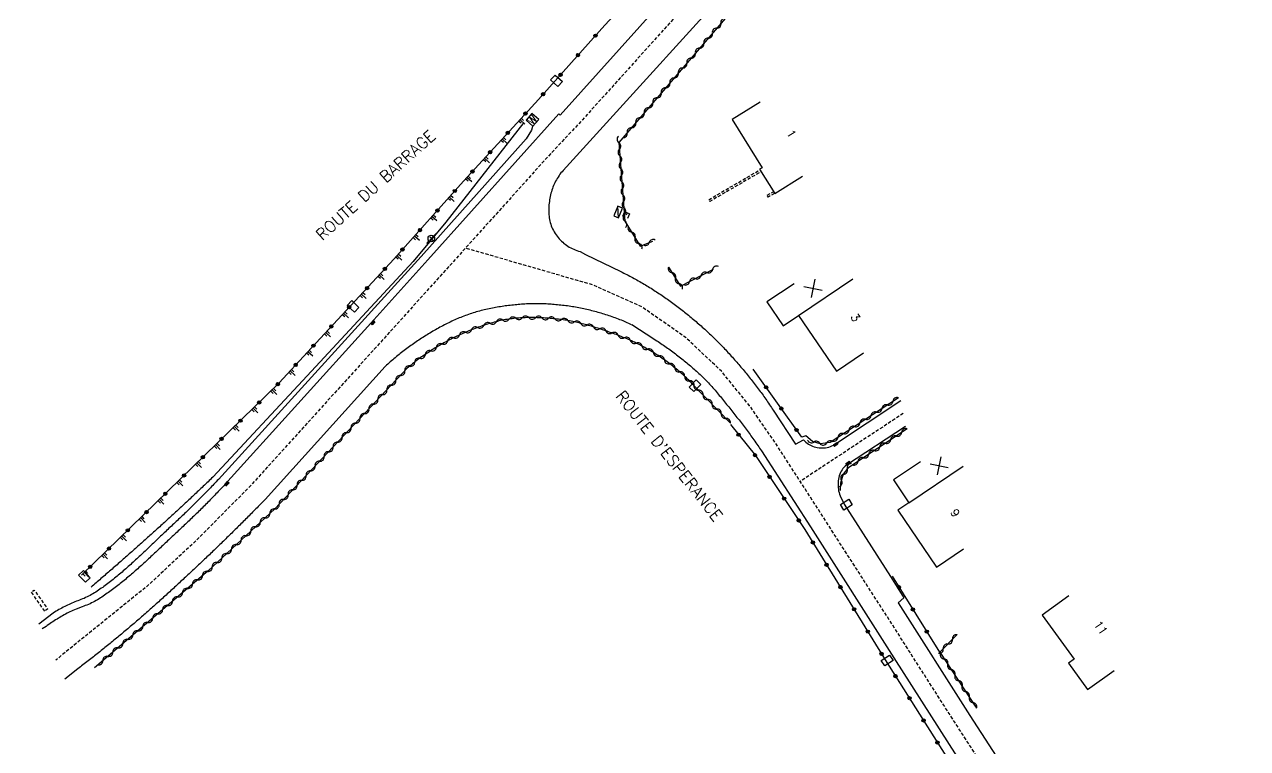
# Model space of a CAD drawing. Header units: millimetres. Extents: x 269999 to 271000, y 126004 to 126739.
# Drawn here: x 270384.5 to 270571.2, y 126375.7 to 126486.3 of the extents above; entities that cross this region are included whole.
import ezdxf
from ezdxf.enums import TextEntityAlignment as Align

# ---------------------------------------------------------------- set-up
doc = ezdxf.new("R2010")
doc.units = ezdxf.units.MM
doc.linetypes.add('DASHED', pattern=[0.75, 0.5, -0.25])
doc.layers.get('0').update_dxf_attribs({"linetype": 'CONTINUOUS'})
for name, color, linetype in [('W0001', 6, 'DASHED'), ('W0008', 7, 'CONTINUOUS'), ('W0017', 7, 'CONTINUOUS'), ('W0100', 7, 'CONTINUOUS'), ('W0112', 1, 'DASHED'), ('W0211', 2, 'CONTINUOUS'), ('W0310', 3, 'CONTINUOUS'), ('W0322', 7, 'CONTINUOUS'), ('W0400', 7, 'CONTINUOUS'), ('W0430', 7, 'CONTINUOUS'), ('W0454', 7, 'CONTINUOUS'), ('W0984', 7, 'CONTINUOUS'), ('W0989', 7, 'CONTINUOUS'), ('W0991', 7, 'CONTINUOUS'), ('W1102', 7, 'CONTINUOUS'), ('W1471', 7, 'CONTINUOUS')]:
    doc.layers.add(name, color=color, linetype=linetype)
doc.styles.get("Standard").update_dxf_attribs({"font": 'romans.shx', "width": 0.85})

# ---------------------------------------------------------------- blocks, each defined once
blk = doc.blocks.new('T430')
at = {"flags": 128}
for points in [[(-0.4, 2.1), (0.4, 2.1)], [(-0.4, 2.1), (-0.4, 1.3)], [(0.8, 0.8), (-0.8, 0.8)], [(-0.8, 0.8), (-0.8, 0)], [(0.8, 0.8), (-0.8, 0)], [(-0.8, 0), (0.8, 0)], [(-0.4, 1.7), (0, 1.7)], [(-0.4, 1.3), (0.4, 1.3)], [(0.8, 0), (0.8, 0.8)]]:
    blk.add_lwpolyline(points, dxfattribs=at)
blk = doc.blocks.new('T454')
for p, q in [((-0.25, 0.25), (0.25, -0.25)), ((-0.25, -0.25), (0.25, 0.25)), ((0.75, 0.75), (0.375, 0.375)), ((-0.375, -0.375), (-0.75, -0.75))]:
    blk.add_line(p, q)
blk.add_ellipse((0, 0), major_axis=(0.354, 0.354), ratio=1, start_param=5.497787143782138, end_param=11.78097245096172)
blk = doc.blocks.new('T400')
for p, q in [((-0.15, 0.3), (0.15, 0.3)), ((-0.15, -0.25), (-0.15, 0.3)), ((-0.15, 0.15), (0.15, 0.15)), ((-0.15, 0), (0.15, 0)), ((0.15, 0.3), (0.15, -0.25)), ((-0.15, -0.15), (0.15, -0.15)), ((-0.15, -0.25), (-0.15, -0.3)), ((-0.15, -0.3), (0.15, -0.3)), ((0.15, -0.3), (0.15, -0.25))]:
    blk.add_line(p, q)
blk = doc.blocks.new('t322o')
at = {"color": 0, "linetype": 'Continuous'}
for radius in [0.25, 0.15]:
    blk.add_circle((0, 0), radius, dxfattribs=at)
blk = doc.blocks.new('t310o')
at = {"color": 0, "linetype": 'Continuous'}
for centre, start, end in [((-0.5, 0.38), 216.8699, 323.1304), ((0.5, -0.37), 36.8699, 143.1303)]:
    blk.add_arc(centre, 0.625, start, end, dxfattribs=at)
blk = doc.blocks.new('t991o')
at = {"color": 0, "linetype": 'Continuous'}
for p, q in [((-1, 1), (1, -1)), ((-1, -1), (1, 1))]:
    blk.add_line(p, q, dxfattribs=at)
blk = doc.blocks.new('t211o')
at = {"color": 0, "linetype": 'Continuous'}
for p, q in [((-0.29, 0.5), (-0.29, 0)), ((0, 1), (0, 0)), ((0.29, 0.5), (0.29, 0))]:
    blk.add_line(p, q, dxfattribs=at)
blk = doc.blocks.new('T1471')
at = {"color": 0, "linetype": 'Continuous', "flags": 128}
blk.add_lwpolyline([(-0.75, -0.5), (-0.75, 0.5), (0.75, 0.5), (0.75, -0.5), (-0.75, -0.5)], dxfattribs=at)

msp = doc.modelspace()

# ---------------------------------------------------------------- linework, layer by layer
at = {"layer": 'W0001', "flags": 128}
for points in [[(270232.47, 126482.4), (270237.34, 126483.19), (270244.36, 126483.93), (270251.01, 126484.7), (270257.09, 126485.23), (270274.39, 126486.17), (270284.24, 126486.59), (270289.52, 126486.29), (270292.92, 126485.57), (270296.86, 126484.28), (270299.42, 126487.5), (270302.2, 126489.03), (270305.34, 126489.86), (270319.63, 126492.59), (270323.59, 126493.46), (270328.91, 126494.7), (270336.22, 126496.57), (270345.96, 126499.18), (270357.75, 126502.57), (270368.32, 126505.93), (270382.14, 126510.67), (270394.92, 126515.35), (270422.14, 126525.9), (270456.28, 126539.56), (270478.87, 126549.44), (270500.75, 126559.37), (270513.87, 126565.15), (270519.91, 126567.32), (270525.81, 126569.09), (270529.91, 126570.13), (270544.43, 126573.03), (270550.17, 126573.26), (270560.21, 126574.23), (270553.85, 126565.58), (270549.59, 126559.87), (270540.84, 126550.27), (270517.1, 126524.35), (270486.36, 126490.28), (270469.68, 126471.76), (270464.44, 126466.17), (270437.91, 126436.72), (270418.99, 126415.83), (270410.42, 126407.19), (270403.19, 126400.48), (270403.19, 126400.48), (270389.29, 126389.23)], [(270571.21, 126323.99), (270566.12, 126326.91), (270560.71, 126331.65), (270557.92, 126334.43), (270545.05, 126351.12), (270537.67, 126362.42), (270522.72, 126385.65), (270516.19, 126395.91), (270499.29, 126422.19), (270495.21, 126428.09), (270490.89, 126433.38), (270485.5, 126438.47), (270478.81, 126443.16), (270471.28, 126446.54), (270451.82, 126452.17)], [(270518.65, 126426.91), (270502.93, 126416.53)]]:
    msp.add_lwpolyline(points, dxfattribs=at)
at = {"layer": 'W0008', "flags": 128}
for points in [[(270497.73, 126498.21), (270466.73, 126464.05), (270466.57, 126463.85), (270466.41, 126463.65), (270466.26, 126463.45), (270466.12, 126463.24), (270465.98, 126463.03), (270465.85, 126462.82), (270465.72, 126462.61), (270465.6, 126462.39), (270465.49, 126462.17), (270465.38, 126461.95), (270465.29, 126461.72), (270465.19, 126461.49), (270465.1, 126461.26), (270465.02, 126461.03), (270464.95, 126460.79), (270464.88, 126460.55), (270464.82, 126460.31), (270464.77, 126460.06), (270464.72, 126459.82), (270464.67, 126459.56), (270464.64, 126459.31), (270464.61, 126459.05), (270464.58, 126458.8), (270464.56, 126458.54), (270464.55, 126458.29), (270464.54, 126458.04), (270464.54, 126457.78), (270464.55, 126457.53), (270464.57, 126457.28), (270464.59, 126457.04), (270464.62, 126456.79), (270464.66, 126456.54), (270464.72, 126456.3), (270464.78, 126456.06), (270464.85, 126455.82), (270464.93, 126455.58), (270465.03, 126455.34), (270465.13, 126455.11), (270465.25, 126454.87), (270465.38, 126454.64), (270465.52, 126454.42), (270465.67, 126454.2), (270465.82, 126453.99), (270465.98, 126453.79), (270466.15, 126453.6), (270466.32, 126453.41), (270466.49, 126453.23), (270466.68, 126453.06), (270466.87, 126452.9), (270467.06, 126452.75), (270467.26, 126452.6), (270467.47, 126452.46), (270467.68, 126452.33), (270467.9, 126452.21), (270468.12, 126452.09), (270468.35, 126451.99), (270468.59, 126451.89), (270468.83, 126451.8), (270469.08, 126451.71), (270469.34, 126451.64), (270470.18, 126451.22), (270475.55, 126448.59), (270475.77, 126448.48), (270476, 126448.37), (270476.22, 126448.25), (270476.45, 126448.14), (270476.67, 126448.02), (270476.9, 126447.91), (270477.12, 126447.79), (270477.34, 126447.67), (270477.56, 126447.55), (270477.78, 126447.43), (270478, 126447.31), (270478.22, 126447.19), (270478.44, 126447.06), (270478.66, 126446.94), (270478.88, 126446.81), (270479.09, 126446.68), (270479.31, 126446.55), (270479.52, 126446.42), (270479.74, 126446.29), (270479.95, 126446.16), (270480.17, 126446.03), (270480.38, 126445.89), (270480.59, 126445.76), (270480.8, 126445.62), (270481.01, 126445.49), (270481.22, 126445.35), (270481.43, 126445.21), (270481.64, 126445.07), (270481.85, 126444.93), (270482.06, 126444.78), (270482.26, 126444.64), (270482.47, 126444.49), (270482.67, 126444.35), (270482.88, 126444.2), (270483.08, 126444.05), (270483.29, 126443.9), (270483.49, 126443.76), (270483.69, 126443.61), (270483.89, 126443.45), (270484.09, 126443.3), (270484.29, 126443.15), (270484.49, 126443), (270484.69, 126442.85), (270484.89, 126442.69), (270485.09, 126442.54), (270485.29, 126442.38), (270485.48, 126442.23), (270485.68, 126442.07), (270485.87, 126441.91), (270486.07, 126441.75), (270486.26, 126441.59), (270486.46, 126441.43), (270486.65, 126441.27), (270486.84, 126441.11), (270487.03, 126440.95), (270487.22, 126440.78), (270487.41, 126440.62), (270487.6, 126440.45), (270487.79, 126440.29), (270487.98, 126440.12), (270488.16, 126439.95), (270488.35, 126439.79), (270488.54, 126439.62), (270488.72, 126439.45), (270488.9, 126439.27), (270489.09, 126439.1), (270489.27, 126438.93), (270489.45, 126438.76), (270489.63, 126438.58), (270489.81, 126438.41), (270489.99, 126438.23), (270490.17, 126438.05), (270490.35, 126437.87), (270490.53, 126437.69), (270490.7, 126437.51), (270490.88, 126437.33), (270491.05, 126437.15), (270491.22, 126436.97), (270491.39, 126436.79), (270491.56, 126436.61), (270491.73, 126436.43), (270491.9, 126436.24), (270492.07, 126436.06), (270492.24, 126435.88), (270492.41, 126435.69), (270492.57, 126435.51), (270492.74, 126435.32), (270492.91, 126435.13), (270493.07, 126434.95), (270493.23, 126434.76), (270493.4, 126434.57), (270493.56, 126434.38), (270493.72, 126434.19), (270493.88, 126434), (270494.04, 126433.81), (270494.2, 126433.62), (270494.36, 126433.43), (270494.52, 126433.24), (270494.68, 126433.05), (270494.83, 126432.85), (270494.99, 126432.66), (270495.15, 126432.47), (270495.3, 126432.27), (270495.46, 126432.08), (270495.61, 126431.88), (270495.76, 126431.68), (270495.91, 126431.49), (270496.06, 126431.29), (270496.21, 126431.09), (270496.36, 126430.89), (270496.51, 126430.69), (270496.66, 126430.49), (270496.81, 126430.29), (270496.96, 126430.09), (270497.1, 126429.89), (270497.25, 126429.69), (270497.39, 126429.48), (270497.54, 126429.28), (270497.68, 126429.08), (270497.82, 126428.87), (270497.96, 126428.67), (270498.11, 126428.46), (270498.25, 126428.25), (270498.39, 126428.05), (270498.53, 126427.84), (270498.66, 126427.63), (270498.8, 126427.42), (270502.19, 126422.22), (270503.45, 126422.88), (270503.62, 126422.7), (270503.81, 126422.53), (270504, 126422.38), (270504.19, 126422.24), (270504.4, 126422.11), (270504.61, 126422), (270504.83, 126421.91), (270505.06, 126421.82), (270505.3, 126421.76), (270505.54, 126421.7), (270505.8, 126421.66), (270506.06, 126421.64), (270506.31, 126421.64), (270506.56, 126421.65), (270506.81, 126421.68), (270507.06, 126421.72), (270507.3, 126421.78), (270507.54, 126421.86), (270507.78, 126421.96), (270508.02, 126422.07), (270518.3, 126428.89)], [(270477.19, 126440.43), (270476.12, 126440.95), (270475.88, 126441.05), (270475.65, 126441.14), (270475.41, 126441.24), (270475.18, 126441.33), (270474.94, 126441.42), (270474.7, 126441.5), (270474.47, 126441.59), (270474.23, 126441.67), (270473.99, 126441.76), (270473.75, 126441.84), (270473.51, 126441.92), (270473.27, 126441.99), (270473.03, 126442.07), (270472.79, 126442.14), (270472.55, 126442.22), (270472.31, 126442.29), (270472.07, 126442.35), (270471.83, 126442.42), (270471.58, 126442.49), (270471.34, 126442.55), (270471.1, 126442.61), (270470.85, 126442.67), (270470.61, 126442.73), (270470.37, 126442.79), (270470.12, 126442.84), (270469.88, 126442.89), (270469.63, 126442.95), (270469.39, 126443), (270469.14, 126443.04), (270468.89, 126443.09), (270468.64, 126443.13), (270468.4, 126443.18), (270468.15, 126443.22), (270467.9, 126443.26), (270467.65, 126443.3), (270467.4, 126443.33), (270467.15, 126443.37), (270466.9, 126443.4), (270466.65, 126443.43), (270466.4, 126443.46), (270466.15, 126443.48), (270465.9, 126443.51), (270465.65, 126443.53), (270465.39, 126443.56), (270465.14, 126443.58), (270464.89, 126443.6), (270464.64, 126443.61), (270464.39, 126443.63), (270464.14, 126443.64), (270463.88, 126443.65), (270463.63, 126443.66), (270463.38, 126443.66), (270463.13, 126443.67), (270462.88, 126443.67), (270462.63, 126443.67), (270462.38, 126443.67), (270462.13, 126443.67), (270461.88, 126443.66), (270461.64, 126443.66), (270461.39, 126443.65), (270461.14, 126443.64), (270460.89, 126443.62), (270460.64, 126443.61), (270460.39, 126443.59), (270460.14, 126443.57), (270459.89, 126443.55), (270459.65, 126443.53), (270459.4, 126443.51), (270459.15, 126443.48), (270458.9, 126443.46), (270458.66, 126443.43), (270458.41, 126443.4), (270458.16, 126443.37), (270457.91, 126443.33), (270457.67, 126443.3), (270457.42, 126443.26), (270457.17, 126443.22), (270456.93, 126443.18), (270456.68, 126443.14), (270456.43, 126443.09), (270456.19, 126443.05), (270455.94, 126443), (270455.7, 126442.95), (270455.45, 126442.9), (270455.2, 126442.85), (270454.96, 126442.79), (270454.71, 126442.74), (270454.47, 126442.68), (270454.22, 126442.62), (270453.98, 126442.56), (270453.73, 126442.49), (270453.49, 126442.42), (270453.25, 126442.35), (270453.01, 126442.28), (270452.77, 126442.2), (270452.53, 126442.12), (270452.29, 126442.04), (270452.05, 126441.95), (270451.82, 126441.87), (270451.58, 126441.78), (270451.35, 126441.69), (270451.12, 126441.59), (270450.88, 126441.5), (270450.65, 126441.4), (270450.42, 126441.3), (270450.19, 126441.2), (270449.96, 126441.1), (270449.74, 126440.99), (270449.51, 126440.88), (270449.28, 126440.77), (270449.06, 126440.66), (270448.83, 126440.55), (270448.61, 126440.43), (270448.38, 126440.31), (270448.16, 126440.19), (270447.94, 126440.07), (270447.72, 126439.95), (270447.5, 126439.83), (270447.28, 126439.71), (270447.06, 126439.58), (270446.84, 126439.46), (270446.63, 126439.33), (270446.41, 126439.2), (270446.2, 126439.07), (270445.98, 126438.94), (270445.77, 126438.81), (270445.56, 126438.67), (270445.35, 126438.54), (270445.14, 126438.4), (270444.93, 126438.27), (270444.72, 126438.13), (270444.51, 126437.99), (270444.31, 126437.85), (270444.1, 126437.71), (270443.9, 126437.56), (270443.69, 126437.42), (270443.49, 126437.27), (270443.29, 126437.13), (270443.08, 126436.98), (270442.88, 126436.83), (270442.68, 126436.68), (270442.48, 126436.53), (270442.29, 126436.38), (270442.09, 126436.22), (270441.89, 126436.07), (270441.7, 126435.91), (270441.5, 126435.75), (270441.31, 126435.59), (270441.12, 126435.43), (270440.92, 126435.27), (270440.73, 126435.11), (270440.54, 126434.95), (270440.35, 126434.78), (270440.16, 126434.62), (270439.98, 126434.45), (270439.79, 126434.28), (270439.6, 126434.11), (270421.25, 126413.77), (270421.08, 126413.59), (270420.9, 126413.42), (270420.73, 126413.24), (270420.55, 126413.06), (270420.38, 126412.88), (270420.21, 126412.7), (270420.03, 126412.52), (270419.86, 126412.35), (270419.68, 126412.17), (270419.5, 126411.99), (270419.33, 126411.81), (270419.15, 126411.63), (270418.98, 126411.46), (270418.8, 126411.28), (270418.63, 126411.1), (270418.45, 126410.93), (270418.27, 126410.75), (270418.1, 126410.57), (270417.92, 126410.4), (270417.74, 126410.22), (270417.57, 126410.04), (270417.39, 126409.87), (270417.21, 126409.69), (270417.04, 126409.52), (270416.86, 126409.34), (270416.68, 126409.17), (270416.5, 126408.99), (270416.33, 126408.82), (270416.15, 126408.64), (270415.97, 126408.47), (270415.79, 126408.29), (270415.61, 126408.12), (270415.43, 126407.94), (270415.26, 126407.77), (270415.08, 126407.59), (270414.9, 126407.42), (270414.72, 126407.24), (270414.54, 126407.07), (270414.36, 126406.9), (270414.18, 126406.72), (270414, 126406.55), (270413.82, 126406.38), (270413.64, 126406.2), (270413.46, 126406.03), (270413.28, 126405.86), (270413.1, 126405.69), (270412.92, 126405.51), (270412.74, 126405.34), (270412.56, 126405.17), (270412.38, 126405), (270412.2, 126404.82), (270412.02, 126404.65), (270411.84, 126404.48), (270411.65, 126404.31), (270411.47, 126404.14), (270411.29, 126403.96), (270411.11, 126403.79), (270410.92, 126403.62), (270410.74, 126403.45), (270410.56, 126403.27), (270410.37, 126403.1), (270410.19, 126402.93), (270410.01, 126402.76), (270409.82, 126402.59), (270409.64, 126402.41), (270409.46, 126402.24), (270409.27, 126402.07), (270409.09, 126401.9), (270408.91, 126401.73), (270408.72, 126401.56), (270408.54, 126401.39), (270408.35, 126401.22), (270408.17, 126401.04), (270407.99, 126400.87), (270407.8, 126400.7), (270407.62, 126400.53), (270407.43, 126400.36), (270407.25, 126400.19), (270407.06, 126400.02), (270406.88, 126399.85), (270406.69, 126399.68), (270406.51, 126399.51), (270406.32, 126399.34), (270406.13, 126399.17), (270405.95, 126399), (270405.76, 126398.84), (270405.58, 126398.67), (270405.39, 126398.5), (270405.2, 126398.33), (270405.02, 126398.16), (270404.83, 126397.99), (270404.64, 126397.83), (270404.46, 126397.66), (270404.27, 126397.49), (270404.08, 126397.32), (270403.89, 126397.16), (270403.71, 126396.99), (270403.52, 126396.82), (270403.33, 126396.66), (270403.14, 126396.49), (270402.95, 126396.32), (270402.76, 126396.16), (270402.57, 126395.99), (270402.38, 126395.83), (270402.19, 126395.66), (270402.01, 126395.5), (270401.82, 126395.33), (270401.62, 126395.17), (270401.43, 126395), (270401.24, 126394.84), (270401.05, 126394.68), (270400.86, 126394.51), (270400.67, 126394.35), (270400.48, 126394.19), (270400.29, 126394.03), (270400.1, 126393.86), (270399.9, 126393.7), (270399.71, 126393.54), (270399.52, 126393.38), (270399.33, 126393.22), (270399.13, 126393.06), (270398.94, 126392.9), (270398.75, 126392.74), (270398.55, 126392.58), (270398.36, 126392.42), (270398.17, 126392.26), (270397.97, 126392.1), (270397.78, 126391.94), (270397.58, 126391.78), (270397.39, 126391.62), (270397.19, 126391.46), (270397, 126391.31), (270396.8, 126391.15), (270396.61, 126390.99), (270396.41, 126390.83), (270396.22, 126390.68), (270396.02, 126390.52), (270395.82, 126390.36), (270395.63, 126390.21), (270395.43, 126390.05), (270395.23, 126389.9), (270395.04, 126389.74), (270394.84, 126389.59), (270394.64, 126389.43), (270394.44, 126389.28), (270394.25, 126389.12), (270394.05, 126388.97), (270393.85, 126388.81), (270393.65, 126388.66), (270393.45, 126388.51), (270393.25, 126388.35), (270393.05, 126388.2), (270392.85, 126388.05), (270392.65, 126387.9), (270392.65, 126387.9), (270392.65, 126387.9), (270392.65, 126387.9), (270392.65, 126387.9), (270392.65, 126387.9), (270392.65, 126387.9), (270392.65, 126387.9), (270392.65, 126387.9), (270392.65, 126387.9), (270390.66, 126386.3)], [(270477.25, 126440.48), (270480.6, 126438.29), (270480.81, 126438.15), (270481.02, 126438.02), (270481.23, 126437.89), (270481.44, 126437.75), (270481.64, 126437.61), (270481.85, 126437.47), (270482.06, 126437.33), (270482.26, 126437.19), (270482.46, 126437.05), (270482.67, 126436.91), (270482.87, 126436.77), (270483.07, 126436.62), (270483.27, 126436.48), (270483.47, 126436.33), (270483.67, 126436.18), (270483.87, 126436.03), (270484.06, 126435.88), (270484.26, 126435.73), (270484.46, 126435.58), (270484.65, 126435.43), (270484.84, 126435.27), (270485.04, 126435.12), (270485.23, 126434.96), (270485.42, 126434.81), (270485.61, 126434.65), (270485.8, 126434.49), (270485.99, 126434.33), (270486.18, 126434.17), (270486.37, 126434), (270486.55, 126433.84), (270486.74, 126433.68), (270486.92, 126433.51), (270487.11, 126433.35), (270487.29, 126433.18), (270487.47, 126433.01), (270487.66, 126432.84), (270487.84, 126432.67), (270488.02, 126432.49), (270488.2, 126432.32), (270488.38, 126432.14), (270488.56, 126431.95), (270488.74, 126431.77), (270488.91, 126431.59), (270489.08, 126431.4), (270489.25, 126431.22), (270489.42, 126431.03), (270489.59, 126430.84), (270489.76, 126430.65), (270489.93, 126430.46), (270490.09, 126430.26), (270490.25, 126430.07), (270490.42, 126429.88), (270490.58, 126429.68), (270490.74, 126429.49), (270490.9, 126429.29), (270491.06, 126429.09), (270491.22, 126428.9), (270491.38, 126428.7), (270491.54, 126428.5), (270491.7, 126428.3), (270491.85, 126428.11), (270492.01, 126427.91), (270492.17, 126427.71), (270492.33, 126427.51), (270492.49, 126427.31), (270492.64, 126427.12), (270492.8, 126426.92), (270492.96, 126426.72), (270493.12, 126426.52), (270493.27, 126426.32), (270493.43, 126426.12), (270493.59, 126425.92), (270493.74, 126425.72), (270493.9, 126425.52), (270494.05, 126425.31), (270494.2, 126425.11), (270494.36, 126424.91), (270494.51, 126424.71), (270494.66, 126424.5), (270494.81, 126424.3), (270494.96, 126424.1), (270495.12, 126423.89), (270495.27, 126423.69), (270495.41, 126423.48), (270495.56, 126423.28), (270495.71, 126423.07), (270495.86, 126422.86), (270496.01, 126422.66), (270496.15, 126422.45), (270496.3, 126422.24), (270496.44, 126422.03), (270496.59, 126421.82), (270496.73, 126421.62), (270496.88, 126421.41), (270497.02, 126421.2), (270504.49, 126409.61), (270517.21, 126389.57), (270543.35, 126348.57)], [(270519, 126424.93), (270509.98, 126419), (270509.79, 126418.84), (270509.61, 126418.66), (270509.45, 126418.48), (270509.31, 126418.29), (270509.18, 126418.08), (270509.07, 126417.87), (270508.97, 126417.64), (270508.89, 126417.4), (270508.83, 126417.14), (270508.77, 126416.89), (270508.73, 126416.63), (270508.71, 126416.38), (270508.7, 126416.12), (270508.7, 126415.87), (270508.72, 126415.61), (270508.75, 126415.36), (270508.79, 126415.1), (270508.85, 126414.85), (270508.92, 126414.6), (270509.01, 126414.35), (270509.62, 126413.04), (270516.71, 126402.02), (270518.76, 126398.75), (270517.89, 126397.96), (270528.84, 126380.78), (270535.16, 126370.93)]]:
    msp.add_lwpolyline(points, dxfattribs=at)
at = {"layer": 'W0008'}
msp.add_lwpolyline([(270487.44, 126496.11), (270466.31, 126472.5), (270466.07, 126472.67), (270446.09, 126450.4), (270437.4, 126440.69), (270415.12, 126416.07), (270414.95, 126415.88), (270414.78, 126415.7), (270414.61, 126415.52), (270414.43, 126415.34), (270414.26, 126415.15), (270414.09, 126414.97), (270413.91, 126414.79), (270413.74, 126414.61), (270413.57, 126414.43), (270413.39, 126414.25), (270413.22, 126414.07), (270413.04, 126413.89), (270412.86, 126413.71), (270412.69, 126413.53), (270412.51, 126413.35), (270412.34, 126413.17), (270412.16, 126412.99), (270411.98, 126412.81), (270411.8, 126412.63), (270411.63, 126412.46), (270411.45, 126412.28), (270411.27, 126412.1), (270411.09, 126411.93), (270410.91, 126411.75), (270410.73, 126411.57), (270410.55, 126411.4), (270410.37, 126411.22), (270410.19, 126411.05), (270410.01, 126410.87), (270409.83, 126410.7), (270409.65, 126410.53), (270409.47, 126410.35), (270409.29, 126410.18), (270409.1, 126410), (270408.92, 126409.83), (270408.74, 126409.66), (270408.56, 126409.49), (270408.37, 126409.32), (270408.19, 126409.14), (270408, 126408.97), (270407.82, 126408.8), (270407.64, 126408.63), (270407.45, 126408.46), (270407.27, 126408.29), (270407.09, 126408.12), (270406.91, 126407.95), (270406.73, 126407.78), (270406.55, 126407.61), (270406.37, 126407.44), (270406.18, 126407.27), (270406, 126407.1), (270405.82, 126406.93), (270405.64, 126406.75), (270405.46, 126406.58), (270405.28, 126406.41), (270405.1, 126406.24), (270404.92, 126406.07), (270404.74, 126405.9), (270404.56, 126405.73), (270404.37, 126405.55), (270404.19, 126405.38), (270404.01, 126405.21), (270403.83, 126405.04), (270403.65, 126404.87), (270403.47, 126404.7), (270403.28, 126404.53), (270403.1, 126404.36), (270402.92, 126404.2), (270402.73, 126404.03), (270402.55, 126403.86), (270402.37, 126403.69), (270402.18, 126403.52), (270402, 126403.36), (270401.81, 126403.19), (270401.62, 126403.03), (270401.44, 126402.86), (270401.25, 126402.7), (270401.06, 126402.53), (270400.88, 126402.37), (270400.69, 126402.21), (270400.5, 126402.05), (270400.31, 126401.89), (270400.12, 126401.73), (270399.93, 126401.57), (270399.73, 126401.41), (270399.54, 126401.25), (270399.35, 126401.09), (270399.15, 126400.94), (270398.96, 126400.78), (270398.76, 126400.63), (270398.56, 126400.48), (270398.37, 126400.33), (270398.17, 126400.17), (270397.97, 126400.03), (270397.77, 126399.88), (270397.57, 126399.73), (270397.36, 126399.58), (270397.16, 126399.44), (270396.96, 126399.29), (270396.75, 126399.15), (270396.54, 126399.01), (270396.33, 126398.87), (270396.13, 126398.73), (270395.91, 126398.59), (270395.68, 126398.45), (270395.46, 126398.32), (270395.23, 126398.2), (270395, 126398.08), (270394.77, 126397.96), (270394.53, 126397.85), (270394.3, 126397.74), (270394.06, 126397.64), (270393.81, 126397.55), (270393.57, 126397.46), (270393.32, 126397.37), (270392.39, 126397), (270392.16, 126396.91), (270391.92, 126396.81), (270391.69, 126396.71), (270391.47, 126396.6), (270391.24, 126396.49), (270391.02, 126396.38), (270390.79, 126396.26), (270390.57, 126396.14), (270390.35, 126396.02), (270390.14, 126395.89), (270389.92, 126395.76), (270389.7, 126395.63), (270389.49, 126395.5), (270389.27, 126395.37), (270389.06, 126395.24), (270388.85, 126395.1), (270388.64, 126394.96), (270388.43, 126394.82), (270388.22, 126394.68), (270388.01, 126394.54), (270388.01, 126394.54), (270387.81, 126394.39), (270387.23, 126393.99), (270387.23, 126393.99), (270387.23, 126393.99)], dxfattribs=at)
at = {"layer": 'W0017', "flags": 128}
msp.add_lwpolyline([(270462.07, 126470.74), (270461.93, 126470.2), (270461.09, 126468.87), (270445.05, 126450.9), (270414.12, 126416.83), (270413.95, 126416.65), (270413.77, 126416.46), (270413.6, 126416.28), (270413.43, 126416.1), (270413.25, 126415.92), (270413.07, 126415.73), (270412.9, 126415.55), (270412.72, 126415.37), (270412.55, 126415.19), (270412.37, 126415.01), (270412.19, 126414.83), (270412.02, 126414.65), (270411.84, 126414.47), (270411.66, 126414.29), (270411.48, 126414.11), (270411.3, 126413.93), (270411.13, 126413.75), (270410.95, 126413.57), (270410.77, 126413.4), (270410.59, 126413.22), (270410.41, 126413.04), (270410.23, 126412.86), (270410.05, 126412.69), (270409.87, 126412.51), (270409.69, 126412.33), (270409.51, 126412.16), (270409.33, 126411.98), (270409.15, 126411.8), (270408.96, 126411.63), (270408.78, 126411.45), (270408.6, 126411.28), (270408.42, 126411.1), (270408.23, 126410.93), (270408.05, 126410.75), (270407.87, 126410.58), (270407.69, 126410.41), (270407.5, 126410.23), (270407.32, 126410.06), (270407.13, 126409.89), (270406.95, 126409.71), (270406.76, 126409.54), (270406.58, 126409.37), (270406.4, 126409.2), (270406.21, 126409.02), (270406.03, 126408.85), (270405.85, 126408.68), (270405.67, 126408.51), (270405.49, 126408.33), (270405.3, 126408.16), (270405.12, 126407.99), (270404.94, 126407.81), (270404.76, 126407.64), (270404.58, 126407.46), (270404.4, 126407.29), (270404.21, 126407.12), (270404.03, 126406.94), (270403.85, 126406.77), (270403.67, 126406.59), (270403.49, 126406.42), (270403.31, 126406.25), (270403.13, 126406.07), (270402.94, 126405.9), (270402.76, 126405.73), (270402.58, 126405.55), (270402.4, 126405.38), (270402.21, 126405.21), (270402.03, 126405.04), (270401.85, 126404.87), (270401.66, 126404.7), (270401.48, 126404.53), (270401.29, 126404.36), (270401.11, 126404.19), (270400.92, 126404.02), (270400.74, 126403.85), (270400.55, 126403.68), (270400.36, 126403.51), (270400.17, 126403.35), (270399.99, 126403.18), (270399.8, 126403.02), (270399.61, 126402.85), (270399.42, 126402.69), (270399.22, 126402.53), (270399.03, 126402.36), (270398.84, 126402.2), (270398.65, 126402.04), (270398.45, 126401.88), (270398.26, 126401.73), (270398.06, 126401.57), (270397.86, 126401.41), (270397.66, 126401.26), (270397.47, 126401.1), (270397.27, 126400.95), (270397.06, 126400.8), (270396.86, 126400.65), (270396.66, 126400.5), (270396.46, 126400.35), (270396.25, 126400.21), (270396.04, 126400.06), (270395.84, 126399.92), (270395.63, 126399.77), (270395.41, 126399.63), (270395.2, 126399.5), (270394.98, 126399.36), (270394.76, 126399.24), (270394.54, 126399.12), (270394.31, 126399), (270394.09, 126398.89), (270393.86, 126398.78), (270393.62, 126398.67), (270393.39, 126398.58), (270393.15, 126398.48), (270392.91, 126398.39), (270392.68, 126398.31), (270392.45, 126398.22), (270392.23, 126398.12), (270392, 126398.03), (270391.77, 126397.93), (270391.55, 126397.83), (270391.33, 126397.73), (270391.11, 126397.63), (270390.89, 126397.52), (270390.67, 126397.41), (270390.45, 126397.3), (270390.23, 126397.19), (270390.01, 126397.07), (270389.79, 126396.94), (270389.56, 126396.82), (270389.34, 126396.69), (270389.12, 126396.55), (270388.89, 126396.42), (270388.89, 126396.42), (270388.89, 126396.42), (270388.89, 126396.42), (270388.89, 126396.42), (270388.89, 126396.42), (270388.89, 126396.42), (270388.89, 126396.42), (270388.89, 126396.42), (270386.71, 126394.72)], dxfattribs=at)
at = {"layer": 'W0100', "flags": 128}
for points in [[(270496.8, 126474.46), (270492.55, 126471.82), (270497.12, 126464.46), (270496.73, 126464.22), (270499.03, 126460.51), (270503.28, 126463.15)], [(270501.99, 126446.74), (270497.85, 126443.94), (270500.32, 126440.29), (270502.69, 126441.9), (270508.45, 126433.39), (270512.59, 126436.19)], [(270521.3, 126419.54), (270517.15, 126416.75), (270519.49, 126413.28), (270517.84, 126412.16), (270523.72, 126403.42), (270527.87, 126406.21)], [(270543.91, 126399.06), (270539.86, 126396.12), (270544.75, 126389.37), (270543.89, 126388.75), (270546.79, 126384.74), (270550.84, 126387.67)]]:
    msp.add_lwpolyline(points, dxfattribs=at)
msp.add_lwpolyline([(270462.11, 126470.81), (270463.01, 126471.82), (270461.98, 126472.72), (270461.09, 126471.7)], close=True, dxfattribs=at)
at = {"layer": 'W0112', "flags": 128}
for points in [[(270488.97, 126459.57), (270496.8, 126464.13), (270496.96, 126463.85), (270489.13, 126459.3)], [(270497.88, 126460.26), (270498.88, 126460.8), (270499.03, 126460.51), (270498.03, 126459.97)], [(270387.62, 126396.73), (270385.57, 126399.63), (270386, 126399.94), (270388.05, 126397.03)]]:
    msp.add_lwpolyline(points, close=True, dxfattribs=at)
at = {"layer": 'W0211', "flags": 128}
msp.add_lwpolyline([(270460.75, 126471.35), (270448.83, 126456.12), (270443.84, 126450.12), (270427.65, 126432.65), (270413.27, 126417.18), (270413.08, 126417.01), (270412.9, 126416.83), (270412.72, 126416.66), (270412.54, 126416.48), (270412.36, 126416.31), (270412.17, 126416.13), (270411.99, 126415.96), (270411.81, 126415.78), (270411.62, 126415.61), (270411.44, 126415.44), (270411.26, 126415.26), (270411.08, 126415.09), (270410.89, 126414.92), (270410.71, 126414.74), (270410.53, 126414.57), (270410.34, 126414.4), (270410.16, 126414.22), (270409.97, 126414.05), (270409.79, 126413.88), (270409.61, 126413.71), (270409.42, 126413.53), (270409.24, 126413.36), (270409.05, 126413.19), (270408.87, 126413.02), (270408.68, 126412.85), (270408.5, 126412.67), (270408.31, 126412.5), (270408.13, 126412.33), (270407.94, 126412.16), (270407.76, 126411.99), (270407.57, 126411.82), (270407.39, 126411.65), (270407.2, 126411.48), (270407.02, 126411.31), (270406.83, 126411.14), (270406.64, 126410.96), (270406.46, 126410.79), (270406.27, 126410.62), (270406.08, 126410.45), (270405.9, 126410.28), (270405.71, 126410.12), (270405.53, 126409.95), (270405.34, 126409.78), (270405.16, 126409.61), (270404.98, 126409.45), (270404.79, 126409.28), (270404.61, 126409.11), (270404.42, 126408.95), (270404.24, 126408.78), (270404.05, 126408.61), (270403.86, 126408.44), (270403.68, 126408.28), (270403.49, 126408.11), (270403.31, 126407.95), (270403.12, 126407.78), (270402.94, 126407.61), (270402.75, 126407.45), (270402.57, 126407.28), (270402.38, 126407.11), (270402.19, 126406.95), (270402.01, 126406.78), (270401.82, 126406.62), (270401.64, 126406.45), (270401.45, 126406.28), (270401.26, 126406.12), (270401.08, 126405.95), (270400.89, 126405.79), (270400.7, 126405.62), (270400.52, 126405.46), (270400.33, 126405.29), (270400.14, 126405.13), (270399.96, 126404.96), (270399.77, 126404.8), (270399.58, 126404.63), (270399.4, 126404.47), (270399.21, 126404.3), (270399.02, 126404.14), (270398.83, 126403.97), (270398.65, 126403.81), (270398.46, 126403.65), (270398.27, 126403.48), (270398.08, 126403.32), (270397.9, 126403.15), (270397.71, 126402.99), (270397.52, 126402.83), (270397.33, 126402.66), (270397.15, 126402.5), (270396.96, 126402.34), (270396.77, 126402.17), (270396.58, 126402.01), (270396.39, 126401.85), (270396.2, 126401.68), (270396.02, 126401.52), (270395.83, 126401.36), (270395.64, 126401.19), (270395.45, 126401.03), (270395.26, 126400.87), (270395.07, 126400.7), (270394.88, 126400.54), (270394.69, 126400.38)], dxfattribs=at)
at = {"layer": 'W0310', "flags": 128}
for points in [[(270507.47, 126505.17), (270499.14, 126496.25), (270475.25, 126468.32), (270476.17, 126456.31), (270478.5, 126452.46), (270480.44, 126453.25)], [(270482.82, 126449.28), (270484.66, 126446.34), (270489.71, 126448.98)], [(270492.27, 126425.44), (270486.46, 126431.45), (270486.28, 126431.63), (270486.1, 126431.81), (270485.92, 126431.99), (270485.73, 126432.17), (270485.55, 126432.34), (270485.37, 126432.52), (270485.18, 126432.69), (270484.99, 126432.86), (270484.8, 126433.03), (270484.61, 126433.2), (270484.42, 126433.37), (270484.23, 126433.53), (270484.03, 126433.69), (270483.84, 126433.85), (270483.64, 126434.01), (270483.44, 126434.17), (270483.24, 126434.33), (270483.04, 126434.48), (270482.84, 126434.64), (270482.64, 126434.79), (270482.43, 126434.94), (270482.23, 126435.09), (270482.02, 126435.23), (270481.81, 126435.38), (270481.6, 126435.52), (270481.39, 126435.66), (270481.18, 126435.8), (270480.96, 126435.94), (270480.75, 126436.08), (270480.53, 126436.21), (270480.31, 126436.34), (270480.1, 126436.48), (270479.88, 126436.6), (270479.66, 126436.73), (270479.44, 126436.85), (270479.22, 126436.98), (270479, 126437.1), (270478.77, 126437.21), (270478.55, 126437.33), (270478.33, 126437.44), (270478.1, 126437.56), (270477.88, 126437.67), (270477.65, 126437.78), (270477.42, 126437.88), (270477.19, 126437.99), (270476.96, 126438.09), (270476.73, 126438.2), (270476.5, 126438.3), (270476.27, 126438.39), (270476.04, 126438.49), (270475.81, 126438.59), (270475.58, 126438.68), (270475.34, 126438.78), (270475.11, 126438.87), (270474.87, 126438.96), (270474.64, 126439.05), (270474.4, 126439.13), (270474.16, 126439.22), (270473.93, 126439.3), (270473.69, 126439.39), (270473.45, 126439.47), (270473.21, 126439.55), (270472.97, 126439.63), (270472.73, 126439.71), (270472.5, 126439.79), (270472.26, 126439.87), (270472.03, 126439.94), (270471.79, 126440.01), (270471.55, 126440.09), (270471.32, 126440.16), (270471.08, 126440.23), (270470.84, 126440.3), (270470.61, 126440.37), (270470.37, 126440.43), (270470.13, 126440.5), (270469.89, 126440.56), (270469.65, 126440.62), (270469.41, 126440.68), (270469.17, 126440.74), (270468.93, 126440.8), (270468.69, 126440.85), (270468.45, 126440.9), (270468.21, 126440.95), (270467.97, 126441), (270467.73, 126441.05), (270467.48, 126441.1), (270467.24, 126441.14), (270467, 126441.18), (270466.75, 126441.22), (270466.51, 126441.25), (270466.26, 126441.29), (270466.02, 126441.32), (270465.77, 126441.34), (270465.52, 126441.37), (270465.28, 126441.39), (270465.03, 126441.41), (270464.77, 126441.43), (270464.52, 126441.45), (270464.26, 126441.47), (270464.01, 126441.48), (270463.76, 126441.5), (270463.5, 126441.51), (270463.25, 126441.52), (270462.99, 126441.53), (270462.74, 126441.54), (270462.49, 126441.55), (270462.23, 126441.55), (270461.98, 126441.55), (270461.73, 126441.55), (270461.47, 126441.55), (270461.22, 126441.55), (270460.97, 126441.54), (270460.72, 126441.53), (270460.46, 126441.52), (270460.21, 126441.51), (270459.96, 126441.49), (270459.71, 126441.47), (270459.46, 126441.45), (270459.2, 126441.42), (270458.95, 126441.39), (270458.7, 126441.36), (270458.45, 126441.33), (270458.2, 126441.29), (270457.95, 126441.25), (270457.7, 126441.2), (270457.45, 126441.15), (270457.2, 126441.1), (270456.95, 126441.04), (270456.7, 126440.98), (270456.45, 126440.92), (270456.2, 126440.85), (270455.96, 126440.78), (270455.71, 126440.71), (270455.47, 126440.64), (270455.22, 126440.56), (270454.98, 126440.48), (270454.74, 126440.41), (270454.5, 126440.33), (270454.26, 126440.24), (270454.02, 126440.16), (270453.78, 126440.08), (270453.54, 126439.99), (270453.31, 126439.9), (270453.07, 126439.81), (270452.84, 126439.72), (270452.6, 126439.63), (270452.37, 126439.53), (270452.14, 126439.44), (270451.9, 126439.34), (270451.67, 126439.24), (270451.44, 126439.14), (270451.22, 126439.04), (270450.99, 126438.94), (270450.76, 126438.83), (270450.53, 126438.72), (270450.31, 126438.62), (270450.08, 126438.51), (270449.86, 126438.39), (270449.63, 126438.28), (270449.41, 126438.17), (270449.19, 126438.05), (270448.97, 126437.93), (270448.75, 126437.81), (270448.53, 126437.69), (270448.31, 126437.57), (270448.1, 126437.44), (270447.88, 126437.32), (270447.66, 126437.19), (270447.45, 126437.06), (270447.23, 126436.93), (270447.02, 126436.8), (270446.81, 126436.66), (270446.6, 126436.53), (270446.39, 126436.39), (270446.18, 126436.25), (270445.97, 126436.11), (270445.76, 126435.97), (270445.55, 126435.83), (270445.35, 126435.68), (270445.14, 126435.54), (270444.94, 126435.39), (270444.73, 126435.24), (270444.53, 126435.09), (270444.33, 126434.94), (270444.13, 126434.78), (270443.93, 126434.63), (270443.73, 126434.47), (270443.53, 126434.31), (270443.33, 126434.15), (270443.13, 126433.99), (270442.94, 126433.82), (270422.73, 126412.36), (270412.54, 126402.86), (270395.2, 126388.07)], [(270517.91, 126429.31), (270507.51, 126422.5), (270505.98, 126422.25), (270504.78, 126422.62), (270503.77, 126423.5)], [(270519.24, 126424.58), (270510.19, 126418.57), (270509.51, 126417.62), (270509.07, 126416.26), (270509.03, 126415.16)], [(270526.88, 126393.12), (270524.22, 126390.45), (270529.76, 126382.03)]]:
    msp.add_lwpolyline(points, dxfattribs=at)
at = {"layer": 'W0322', "flags": 128}
for points in [[(270541.26, 126568.73), (270544.83, 126569.81), (270545.5, 126567.89), (270546.12, 126566.14), (270531.76, 126550.54), (270514.94, 126532.14), (270507.15, 126523.62), (270494.15, 126509.32), (270472.67, 126485.73), (270462.96, 126474.88), (270460.82, 126472.54), (270451.53, 126462.39), (270440.91, 126450.47), (270427.73, 126436.3), (270423.4, 126431.57), (270393.24, 126402.2)], [(270503.77, 126423.49), (270503.17, 126423.28), (270495.73, 126433.69)], [(270492.28, 126425.23), (270496.08, 126420.48), (270503.63, 126409.2), (270515.91, 126389.26), (270537.83, 126354.55), (270534.95, 126352.99)], [(270516.95, 126402.05), (270524.21, 126390.45)]]:
    msp.add_lwpolyline(points, dxfattribs=at)
at = {"layer": 'W1102', "flags": 128}
for points in [[(270502.69, 126441.9), (270510.97, 126447.5)], [(270519.49, 126413.28), (270527.79, 126418.86)]]:
    msp.add_lwpolyline(points, dxfattribs=at)

# ---------------------------------------------------------------- block references
at = {"layer": 'W0211'}
for p, rotation in [((270460.15, 126471.8), 227.543867740961), ((270457.45, 126468.85), 227.543867740961), ((270454.75, 126465.9), 227.543867740961), ((270452.05, 126462.95), 227.543867740961), ((270449.38, 126459.97), 228.2847213792628), ((270446.72, 126456.98), 228.2847213792628), ((270444.05, 126454), 228.2847213792628), ((270441.39, 126451.01), 228.2847213792628), ((270438.68, 126448.07), 227.0748708060653), ((270435.96, 126445.14), 227.0748708060653), ((270433.23, 126442.21), 227.0748708060653), ((270430.51, 126439.28), 227.0748708060653), ((270427.78, 126436.35), 227.0748708060653), ((270425.08, 126433.41), 227.5198015558554), ((270422.32, 126430.52), 224.2335690982327), ((270419.45, 126427.72), 224.2335690982327), ((270416.59, 126424.93), 224.2335690982327), ((270413.72, 126422.14), 224.2335690982327), ((270410.85, 126419.35), 224.2335690982327), ((270407.99, 126416.56), 224.2335690982327), ((270405.12, 126413.77), 224.2335690982327), ((270402.26, 126410.98), 224.2335690982327), ((270399.39, 126408.19), 224.2335690982327), ((270396.52, 126405.4), 224.2335690982327), ((270393.66, 126402.61), 224.2335690982327)]:
    msp.add_blockref('t211o', p, dxfattribs=dict(at, rotation=rotation))
at = {"layer": 'W0310'}
for p, rotation in [((270490.82, 126486.53), 229.4544836835712), ((270489.52, 126485.01), 229.4544836835712), ((270486.92, 126481.97), 229.4544836835712), ((270488.22, 126483.49), 229.4544836835712), ((270485.62, 126480.45), 229.4544836835712), ((270484.32, 126478.93), 229.4544836835712), ((270483.02, 126477.41), 229.4544836835712), ((270481.72, 126475.89), 229.4544836835712), ((270479.12, 126472.85), 229.4544836835712), ((270480.42, 126474.37), 229.4544836835712), ((270477.82, 126471.33), 229.4544836835712), ((270476.52, 126469.81), 229.4544836835712), ((270475.25, 126468.28), 274.3902218021518), ((270475.4, 126466.28), 274.3902218021518), ((270475.56, 126464.29), 274.3902218021518), ((270475.71, 126462.29), 274.3902218021518), ((270475.86, 126460.3), 274.3902218021518), ((270476.02, 126458.31), 274.3902218021518), ((270476.17, 126456.31), 274.3902218021518), ((270477.2, 126454.6), 301.240887474329), ((270478.24, 126452.89), 301.240887474329), ((270479.89, 126453.03), 22.05667271849656), ((270483.35, 126448.43), 302.0226818124424), ((270489.56, 126448.9), 27.62019928886718), ((270484.41, 126446.73), 302.0226818124424), ((270486.02, 126447.05), 27.62019928886718), ((270487.79, 126447.97), 27.62019928886718), ((270460.5, 126441.52), 182.590380166387), ((270462.5, 126441.55), 178.5974496917505), ((270452.75, 126439.69), 201.5781227466379), ((270454.63, 126440.37), 198.356159516604), ((270456.55, 126440.94), 194.442837565644), ((270458.51, 126441.33), 187.9117441396319), ((270464.49, 126441.45), 176.2069142422696), ((270466.48, 126441.25), 172.2646789971817), ((270468.45, 126440.9), 167.6376519013703), ((270470.39, 126440.42), 164.4446068931136), ((270472.31, 126439.85), 162.1334723811884), ((270449.12, 126438.01), 208.1235834983146), ((270450.91, 126438.9), 204.8408138481579), ((270474.2, 126439.21), 159.96919141766), ((270476.07, 126438.48), 157.209793886888), ((270477.89, 126437.66), 153.8944659111223), ((270445.71, 126435.93), 214.6637117008768), ((270447.38, 126437.02), 211.4050069020887), ((270479.66, 126436.73), 150.047830417354), ((270481.36, 126435.68), 146.6395027413035), ((270442.58, 126433.45), 226.7348724986979), ((270444.09, 126434.75), 217.8792008527714), ((270482.99, 126434.52), 142.8663540642305), ((270441.21, 126431.99), 226.7348724986979), ((270484.54, 126433.26), 139.0808652057589), ((270486.01, 126431.9), 135.3158987827675), ((270439.84, 126430.53), 226.7348724986979), ((270487.41, 126430.47), 134.065412458256), ((270438.47, 126429.08), 226.7348724986979), ((270488.8, 126429.03), 134.065412458256), ((270517.07, 126428.76), 213.2090664394697), ((270435.73, 126426.16), 226.7348724986979), ((270437.1, 126427.62), 226.7348724986979), ((270490.19, 126427.59), 134.065412458256), ((270491.58, 126426.16), 134.065412458256), ((270513.73, 126426.57), 213.2090664394697), ((270515.4, 126427.67), 213.2090664394697), ((270434.36, 126424.71), 226.7348724986979), ((270510.38, 126424.38), 213.2090664394697), ((270512.05, 126425.48), 213.2090664394697), ((270432.99, 126423.25), 226.7348724986979), ((270508.71, 126423.29), 213.2090664394697), ((270516.74, 126422.92), 213.5996002993851), ((270518.4, 126424.02), 213.5996002993851), ((270431.62, 126421.8), 226.7348724986979), ((270505.01, 126422.55), 162.6697393664741), ((270506.95, 126422.41), 189.3848178292227), ((270513.4, 126420.7), 213.5996002993851), ((270515.07, 126421.81), 213.5996002993851), ((270428.87, 126418.88), 226.7348724986979), ((270430.25, 126420.34), 226.7348724986979), ((270510.11, 126418.45), 234.4028751517211), ((270511.74, 126419.6), 213.5996002993851), ((270427.5, 126417.43), 226.7348724986979), ((270509.21, 126416.69), 251.8135199034131), ((270426.13, 126415.97), 226.7348724986979), ((270423.39, 126413.06), 226.7348724986979), ((270424.76, 126414.51), 226.7348724986979), ((270421.97, 126411.65), 222.960426936434), ((270420.51, 126410.29), 222.960426936434), ((270417.58, 126407.56), 222.960426936434), ((270419.05, 126408.92), 222.960426936434), ((270416.12, 126406.2), 222.960426936434), ((270414.65, 126404.83), 222.960426936434), ((270411.7, 126402.14), 220.4786322548475), ((270413.19, 126403.47), 222.960426936434), ((270410.17, 126400.85), 220.4786322548475), ((270407.13, 126398.25), 220.4786322548475), ((270408.65, 126399.55), 220.4786322548475), ((270405.61, 126396.95), 220.4786322548475), ((270402.57, 126394.35), 220.4786322548475), ((270404.09, 126395.65), 220.4786322548475), ((270401.05, 126393.06), 220.4786322548475), ((270526.17, 126392.41), 225.0131451012264), ((270399.53, 126391.76), 220.4786322548475), ((270524.76, 126390.99), 225.0131451012264), ((270396.48, 126389.16), 220.4786322548475), ((270398, 126390.46), 220.4786322548475), ((270524.89, 126389.42), 303.3634690518058), ((270525.99, 126387.75), 303.3634690518058), ((270527.09, 126386.08), 303.3634690518058), ((270528.19, 126384.41), 303.3634690518058), ((270529.29, 126382.74), 303.3634690518058)]:
    msp.add_blockref('t310o', p, dxfattribs=dict(at, rotation=rotation))
at = {"layer": 'W0322'}
for p, rotation in [((270471.68, 126484.63), 228.1979970244101), ((270469.01, 126481.65), 228.1979970244101), ((270466.35, 126478.66), 228.1979970244101), ((270463.68, 126475.68), 228.1979970244101), ((270460.99, 126472.72), 227.5438677409652), ((270458.29, 126469.77), 227.5438677409652), ((270455.59, 126466.82), 227.5438677409652), ((270452.89, 126463.87), 227.5438677409652), ((270450.21, 126460.9), 228.2847213792628), ((270447.55, 126457.91), 228.2847213792628), ((270444.89, 126454.93), 228.2847213792628), ((270442.22, 126451.94), 228.2847213792628), ((270439.53, 126448.99), 227.0748708060653), ((270436.81, 126446.06), 227.0748708060653), ((270434.08, 126443.13), 227.0748708060653), ((270431.36, 126440.2), 227.0748708060653), ((270428.63, 126437.27), 227.0748708060653), ((270425.92, 126434.33), 227.5198015558554), ((270423.21, 126431.39), 224.2335690982327), ((270497.72, 126430.9), 125.5649341793622), ((270420.35, 126428.6), 224.2335690982327), ((270500.05, 126427.65), 125.5649341793622), ((270417.48, 126425.81), 224.2335690982327), ((270414.61, 126423.02), 224.2335690982327), ((270493.53, 126423.67), 308.6115875798731), ((270502.38, 126424.39), 125.5649341793622), ((270411.75, 126420.23), 224.2335690982327), ((270496.03, 126420.54), 308.6115875798731), ((270408.88, 126417.44), 224.2335690982327), ((270498.26, 126417.22), 303.8202357214242), ((270406.02, 126414.65), 224.2335690982327), ((270500.48, 126413.9), 303.8202357214242), ((270403.15, 126411.85), 224.2335690982327), ((270502.71, 126410.58), 303.8202357214242), ((270400.28, 126409.06), 224.2335690982327), ((270397.42, 126406.27), 224.2335690982327), ((270504.86, 126407.21), 301.6249048742529), ((270394.55, 126403.48), 224.2335690982327), ((270506.96, 126403.8), 301.6249048742529), ((270509.06, 126400.39), 301.6249048742529), ((270518.01, 126400.36), 302.0552423705033), ((270511.15, 126396.99), 301.6249048742529), ((270520.13, 126396.97), 302.0552423705033), ((270513.25, 126393.58), 301.6249048742529), ((270522.25, 126393.58), 302.0552423705033), ((270515.35, 126390.18), 301.6249048742529), ((270517.47, 126386.79), 302.2782798216339), ((270519.61, 126383.41), 302.2782798216339), ((270521.75, 126380.02), 302.2782798216339), ((270523.88, 126376.64), 302.2782798216339)]:
    msp.add_blockref('t322o', p, dxfattribs=dict(at, rotation=rotation))
at = {"layer": 'W0400'}
for p, rotation in [((270437.7, 126440.8), 318.1394684657125), ((270508.35, 126422.17), 303.5687341773618), ((270510.24, 126419.32), 123.3354433578337), ((270415.43, 126416.18), 317.8690798628295)]:
    msp.add_blockref('T400', p, dxfattribs=dict(at, rotation=rotation))
at = {"layer": 'W0430', "rotation": 247.9882074467926}
msp.add_blockref('T430', (270474.77, 126457.85), dxfattribs=at)
at = {"layer": 'W0454'}
msp.add_blockref('T454', (270446.62, 126453.65), dxfattribs=at)
at = {"layer": 'W0991'}
for p, rotation in [((270504.88, 126446.04), 304.0930854995362), ((270524.13, 126418.92), 303.9005859990207)]:
    msp.add_blockref('t991o', p, dxfattribs=dict(at, rotation=rotation))
at = {"layer": 'W1471'}
for p, rotation in [((270465.73, 126477.74), 318.1744055880303), ((270434.69, 126443.27), 316.4185634466612), ((270486.88, 126431.14), 45.61731617093049), ((270509.97, 126412.99), 212.7719581231389), ((270393.67, 126402.02), 313.7027048703149), ((270516.21, 126389.17), 32.40758846612442)]:
    msp.add_blockref('T1471', p, dxfattribs=dict(at, rotation=rotation))

# ---------------------------------------------------------------- texts
at = {"layer": 'W0984'}
msp.add_text('W', height=1.25, rotation=48.3766, dxfattribs=at).set_placement((270462.05, 126471.75), align=Align.MIDDLE)
at = {"layer": 'W0989'}
for s, rotation, p in [('ROUTE DU BARRAGE', 42.2543, (270438.11, 126461.79)), ("ROUTE D'ESPERANCE", 308.2475, (270482.95, 126420.43))]:
    msp.add_text(s, height=1.75, rotation=rotation, dxfattribs=at).set_placement(p, align=Align.MIDDLE)
at = {"layer": 'W0991'}
for s, rotation, p in [('1', 301.7254, (270501.6, 126469.67)), ('3', 304.0931, (270511.37, 126441.57)), ('9', 303.9433, (270526.59, 126411.7)), ('11', 304.3362, (270548.81, 126394.19))]:
    msp.add_text(s, height=1.25, rotation=rotation, dxfattribs=at).set_placement(p, align=Align.MIDDLE)

doc.saveas('drawing.dxf')
